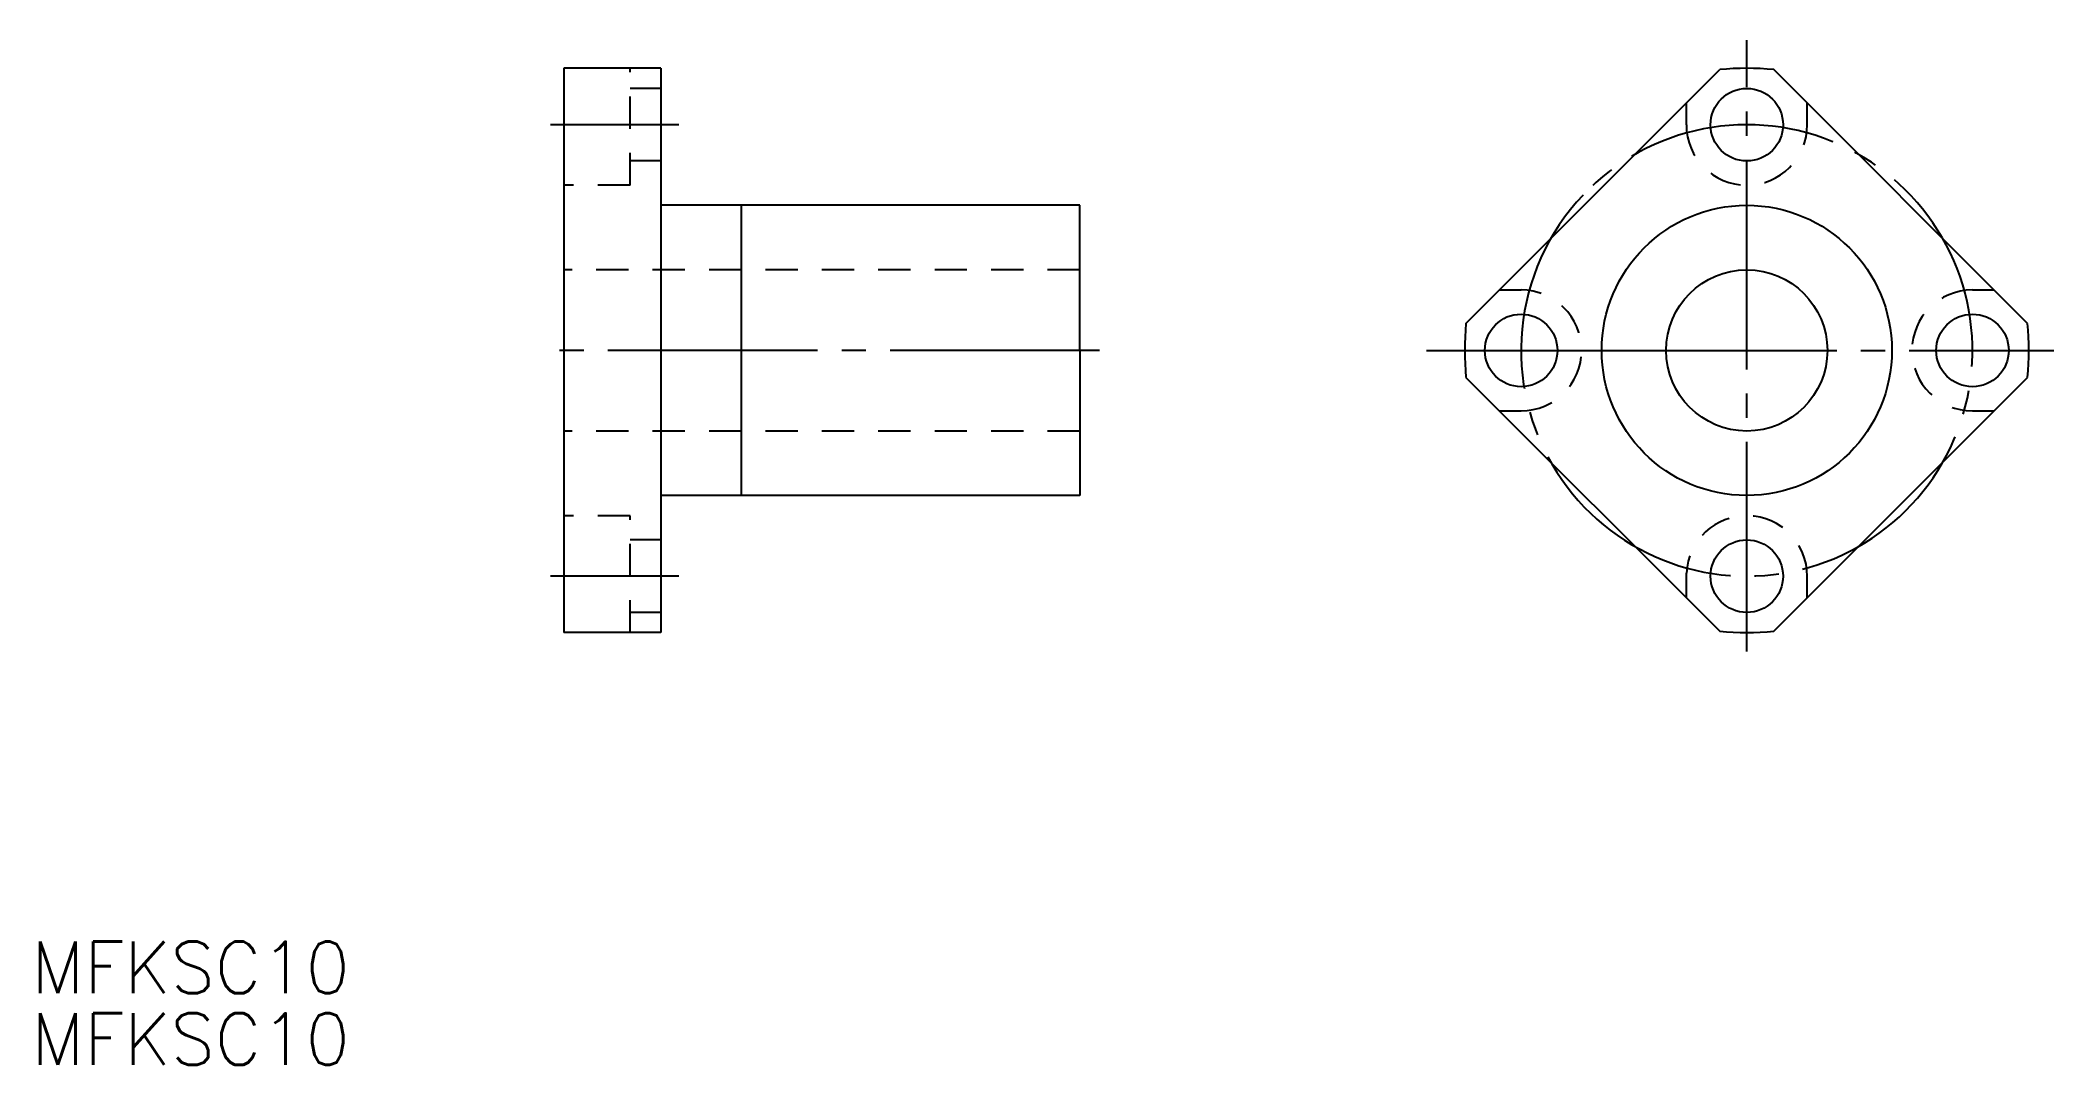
# Model space of a CAD drawing. Extents: x 80 to 205, y 139 to 202.
import ezdxf

# ---------------------------------------------------------------- set-up
doc = ezdxf.new("R2010")
doc.units = 0
doc.linetypes.add('CENTER', pattern=[17.5, 13, -1.5, 1.5, -1.5])
doc.linetypes.add('DASHED', pattern=[3.5, 2, -1.5])
doc.layers.get('0').update_dxf_attribs({"linetype": 'CONTINUOUS'})
doc.layers.add('CENTER', color=1, linetype='CENTER')
doc.styles.get("Standard").update_dxf_attribs({"font": 'txt.shx', "bigfont": '@extfont2.shx'})

msp = doc.modelspace()

# ---------------------------------------------------------------- linework, layer by layer
at = {"color": 7, "linetype": 'CONTINUOUS'}
for p, q in [((118.55, 200.51), (112.55, 200.51)), ((112.55, 200.51), (112.55, 165.51)), ((118.55, 200.51), (118.55, 165.51)), ((168.51, 184.68), (184.26, 200.43)), ((203.35, 184.68), (187.61, 200.43)), ((144.55, 192.01), (118.55, 192.01)), ((123.55, 192.01), (123.55, 174.01)), ((144.55, 183.01), (144.55, 192.01)), ((144.55, 183.01), (144.55, 174.01)), ((168.51, 181.34), (184.26, 165.59)), ((187.61, 165.59), (203.35, 181.34)), ((144.55, 174.01), (118.55, 174.01)), ((118.55, 165.51), (112.55, 165.51))]:
    msp.add_line(p, q, dxfattribs=at)
at = {"color": 3, "linetype": 'DASHED'}
for p, q in [((116.65, 193.26), (116.65, 200.51)), ((118.55, 199.26), (116.65, 199.26)), ((182.18, 197.01), (182.18, 198.35)), ((189.68, 197.01), (189.68, 198.35)), ((118.55, 194.76), (116.65, 194.76)), ((116.65, 193.26), (112.55, 193.26)), ((144.55, 188.01), (112.55, 188.01)), ((170.59, 186.76), (171.93, 186.76)), ((199.93, 186.76), (201.28, 186.76)), ((170.59, 179.26), (171.93, 179.26)), ((199.93, 179.26), (201.28, 179.26)), ((144.55, 178.01), (112.55, 178.01)), ((116.65, 172.76), (112.55, 172.76)), ((116.65, 165.51), (116.65, 172.76)), ((118.55, 171.26), (116.65, 171.26)), ((182.18, 167.67), (182.18, 169.19)), ((189.68, 167.67), (189.68, 169.01)), ((118.55, 166.76), (116.65, 166.76))]:
    msp.add_line(p, q, dxfattribs=at)
at = {"color": 1, "linetype": 'CENTER'}
msp.add_line((166.05, 183.01), (178.51, 183.01), dxfattribs=at)
at = {"color": 7, "linetype": 'CONTINUOUS'}
for centre, radius in [((185.93, 197.01), 2.25), ((185.93, 183.01), 9), ((185.93, 183.01), 5), ((171.93, 183.01), 2.25), ((199.93, 183.01), 2.25), ((185.93, 169.01), 2.25)]:
    msp.add_circle(centre, radius, dxfattribs=at)
for start, end in [(84.5177, 95.4823), (174.5177, 185.4823), (354.5177, 5.4823), (264.5177, 275.4823)]:
    msp.add_arc((185.93, 183.01), 17.5, start, end, dxfattribs=at)
at = {"color": 3, "linetype": 'DASHED'}
for centre, start, end in [((185.93, 197.01), 180, 0), ((171.93, 183.01), 270, 90), ((199.93, 183.01), 90, 270), ((185.93, 169.01), 0, 177.2397)]:
    msp.add_arc(centre, 3.75, start, end, dxfattribs=at)
at = {"color": 1, "linetype": 'CENTER'}
msp.add_arc((185.93, 183.01), 14, 136.4994, 212.6479, dxfattribs=at)
at = {"layer": 'CENTER', "color": 1, "linetype": 'CENTER'}
for p, q in [((185.93, 164.33), (185.93, 202.25)), ((119.68, 197.01), (111.71, 197.01)), ((145.78, 183.01), (110.96, 183.01)), ((178.51, 183.01), (204.97, 183.01)), ((119.68, 169.01), (111.71, 169.01))]:
    msp.add_line(p, q, dxfattribs=at)
msp.add_arc((185.93, 183.01), 14, 212.6479, 136.4994, dxfattribs=at)

# ---------------------------------------------------------------- texts
at = {"color": 7, "linetype": 'CONTINUOUS'}
for p in [(79.51, 143.14), (79.51, 138.7)]:
    msp.add_text('MFKSC10', height=3.2, dxfattribs=at).set_placement(p)

doc.saveas('drawing.dxf')
